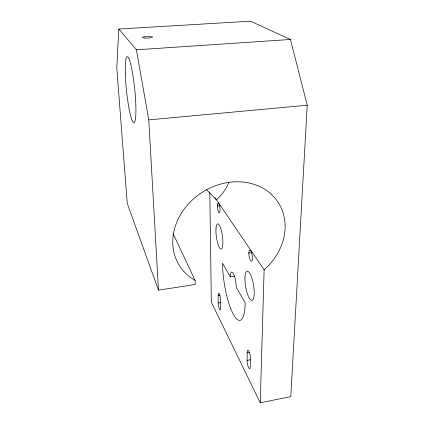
<?xml version="1.0" encoding="UTF-8"?>
<svg xmlns="http://www.w3.org/2000/svg" width="424" height="424" viewBox="0 0 424 424"><rect width="100%" height="100%" fill="white"/><g stroke="black" fill="none" stroke-linecap="round" stroke-linejoin="round"><path stroke-width="0.64" d="M247.203 352.678L247.113 361.55A5.279 1.293 79 0 0 248.618 367.661A5.279 1.293 79 0 0 250.234 367.767L250.457 359.064A5.348 1.325 79.2 0 0 248.925 351.162A5.348 1.325 79.2 0 0 247.203 352.678L249.773 352.206M260.251 402.8L264.12 269.844A58.634 49.735 -32.7 0 0 284.483 218.71L283.402 213.924A58.634 49.735 -32.7 0 0 277.063 200.785L273.968 196.959A58.634 49.735 -32.7 0 0 189.327 202.958A58.634 49.735 -32.7 0 0 195.088 280.375L195.194 284.493L158.481 290.154L127.242 203.361L116.78 67.856L118.815 29.023L250.584 21.2L290.435 39.469L307.22 105.221L290.784 396.636L260.251 402.8L211.332 302.169L209.816 192.629M247.075 360.389L250.902 359.685M218.18 302.937L218.122 295.411A4.558 1.018 80.9 0 1 219.33 294.018A4.558 1.018 80.9 0 1 220.597 300.245L220.644 307.835A4.537 1.002 80.7 0 1 219.441 309.128A4.537 1.002 80.7 0 1 218.18 302.937L220.766 302.519M218.122 295.411L220.072 295.104M230.333 276.883A10.086 2.512 81 0 1 233.311 273.422A10.086 2.512 81 0 1 236.221 287.154L245.162 302.757A38.722 9.662 80.9 0 1 233.698 314.915A38.722 9.662 80.9 0 1 222.531 263.272L230.333 276.883L234.907 276.183M248.84 253.017L252.11 252.545M217.39 206.011L219.987 205.682M118.815 29.023L136.422 49.809L148.766 119.886L307.22 105.221M136.422 49.809L290.435 39.469M206.456 189.639L216.478 199.831A46.55 42.305 -33.2 0 0 228.955 182.188M214.989 197.648L264.12 269.844M173.13 233.714L195.088 280.375M148.766 119.886L158.481 290.154M125.313 73.267A33.173 4.166 84.2 0 0 133.899 122.679A33.173 4.166 84.2 0 0 132.548 73.071A33.173 4.166 84.2 0 0 125.313 73.267M144.653 38.054A4.993 0.88 -1.9 0 0 152.46 37.153A4.993 0.88 -1.9 0 0 145.353 36.512A4.993 0.88 -1.9 0 0 144.653 38.054M248.84 252.958A5.666 1.606 81.3 0 0 251.448 261.29A5.666 1.606 81.3 0 0 251.628 252.815A5.666 1.606 81.3 0 0 248.84 252.958M217.427 204.903A4.85 1.187 82.8 0 0 219.081 212.726A4.85 1.187 82.8 0 0 219.637 206.313A4.85 1.187 82.8 0 0 217.427 204.903M244.945 277.911A14.771 4.028 80.6 0 0 251.618 300.362A14.771 4.028 80.6 0 0 252.185 279.093A14.771 4.028 80.6 0 0 244.945 277.911M216.033 227.868A12.699 3.042 82.1 0 0 220.31 248.713A12.699 3.042 82.1 0 0 221.858 232.776A12.699 3.042 82.1 0 0 216.033 227.868"/></g></svg>
